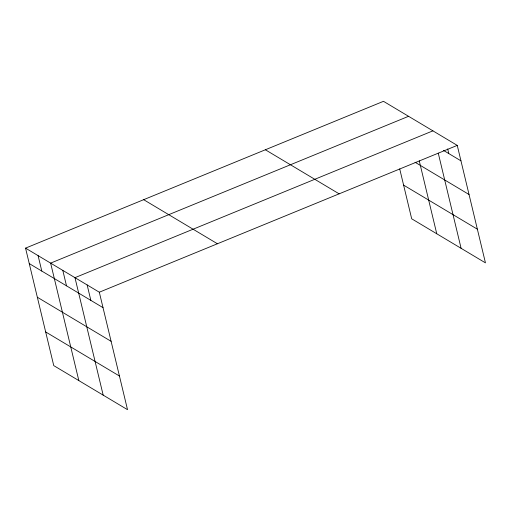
<?xml version="1.0" encoding="UTF-8"?>
<svg xmlns="http://www.w3.org/2000/svg" width="511" height="511" viewBox="0 0 511 511"><rect width="100%" height="100%" fill="white"/><g stroke="black" fill="none" stroke-linecap="round" stroke-linejoin="round"><path stroke-width="0.77" d="M25.55 248.135L99.313 292.209L127.52 409.681L53.751 365.608L25.55 248.135L383.48 101.319L457.249 145.392L485.45 262.865L411.687 218.791L399.717 168.93M408.564 116.304L50.627 263.12L78.835 380.593M432.906 130.848L74.97 277.665L103.177 395.137M99.313 292.209L457.249 145.392M443.376 150.33L460.954 160.837M415.073 162.262L469.041 194.506M403.601 185.123L477.37 229.196M265.362 149.768L339.132 193.841M143.668 199.686L217.43 243.76M29.255 263.58L103.024 307.654M37.341 297.249L111.104 341.322M45.671 331.939L119.433 376.013M447.674 148.931L448.786 153.562M438.266 153.179L461.107 248.32M419.25 160.824L436.764 233.776M87.145 284.94L90.849 300.379M62.802 270.396L66.507 285.834M38.089 255.628L41.8 271.073"/></g></svg>
